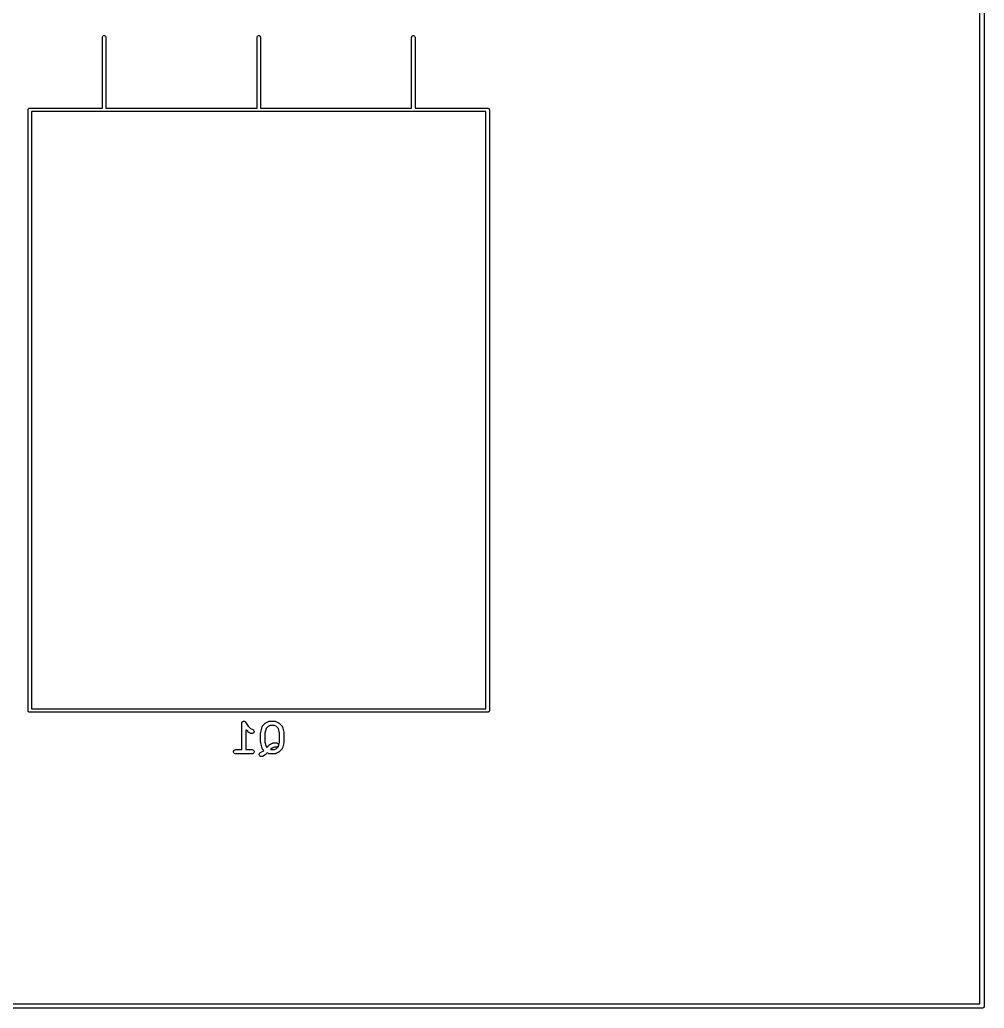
# Model space of a CAD drawing. Extents: x 102 to 197, y -141 to -41.
# Drawn here: x 163.14 to 197.14, y -141.3 to -106.43 of the extents above; entities that cross this region are included whole.
import ezdxf

# ---------------------------------------------------------------- set-up
doc = ezdxf.new("R2010")
doc.units = 0
doc.header["$MEASUREMENT"] = 0
doc.layers.add('BLACK', color=7, linetype='CONTINUOUS')

msp = doc.modelspace()

# ---------------------------------------------------------------- linework, layer by layer
at = {"layer": 'BLACK', "linetype": 'CONTINUOUS'}
for p, q in [((196.991, -141.149), (196.991, -41.299)), ((197.141, -41.2174), (197.141, -141.231)), ((166.056, -107.043), (166.059, -107.027)), ((166.056, -109.548), (166.056, -107.043)), ((166.059, -107.027), (166.069, -107.009)), ((166.069, -107.009), (166.086, -106.995)), ((166.086, -106.995), (166.105, -106.988)), ((166.105, -106.988), (166.127, -106.988)), ((166.127, -106.988), (166.146, -106.995)), ((166.146, -106.995), (166.163, -107.009)), ((166.163, -107.009), (166.173, -107.027)), ((166.173, -107.027), (166.176, -107.043)), ((166.176, -107.043), (166.176, -109.548)), ((171.506, -107.043), (171.509, -107.027)), ((171.506, -109.548), (171.506, -107.043)), ((171.509, -107.027), (171.519, -107.009)), ((171.519, -107.009), (171.536, -106.995)), ((171.536, -106.995), (171.555, -106.988)), ((171.555, -106.988), (171.577, -106.988)), ((171.577, -106.988), (171.596, -106.995)), ((171.596, -106.995), (171.613, -107.009)), ((171.613, -107.009), (171.623, -107.027)), ((171.623, -107.027), (171.626, -107.043)), ((171.626, -107.043), (171.626, -109.548)), ((176.956, -107.043), (176.959, -107.027)), ((176.956, -109.548), (176.956, -107.043)), ((176.959, -107.027), (176.969, -107.009)), ((176.969, -107.009), (176.986, -106.995)), ((176.986, -106.995), (177.005, -106.988)), ((177.005, -106.988), (177.027, -106.988)), ((177.027, -106.988), (177.046, -106.995)), ((177.046, -106.995), (177.063, -107.009)), ((177.063, -107.009), (177.073, -107.027)), ((177.073, -107.027), (177.076, -107.043)), ((177.076, -107.043), (177.076, -109.548)), ((163.436, -109.597), (163.438, -109.592)), ((163.436, -109.603), (163.436, -109.597)), ((163.436, -130.787), (163.436, -109.603)), ((163.436, -109.603), (163.436, -109.603)), ((163.438, -109.592), (163.439, -109.587)), ((163.439, -109.587), (163.441, -109.583)), ((163.441, -109.583), (163.443, -109.578)), ((163.443, -109.578), (163.447, -109.573)), ((163.447, -109.573), (163.449, -109.569)), ((163.449, -109.569), (163.453, -109.565)), ((163.453, -109.565), (163.457, -109.561)), ((163.457, -109.561), (163.461, -109.559)), ((163.461, -109.559), (163.466, -109.555)), ((163.466, -109.555), (163.471, -109.553)), ((163.471, -109.553), (163.475, -109.551)), ((163.475, -109.551), (163.48, -109.55)), ((163.48, -109.55), (163.485, -109.548)), ((163.485, -109.548), (163.491, -109.548)), ((163.491, -109.548), (163.491, -109.548)), ((163.491, -109.548), (166.056, -109.548)), ((163.556, -109.668), (163.556, -130.738)), ((179.576, -109.668), (163.556, -109.668)), ((166.176, -109.548), (171.506, -109.548)), ((171.626, -109.548), (176.956, -109.548)), ((177.076, -109.548), (179.641, -109.548)), ((179.576, -130.738), (179.576, -109.668)), ((179.641, -109.548), (179.641, -109.548)), ((179.641, -109.548), (179.647, -109.548)), ((179.647, -109.548), (179.652, -109.55)), ((179.652, -109.55), (179.657, -109.551)), ((179.657, -109.551), (179.661, -109.553)), ((179.661, -109.553), (179.666, -109.555)), ((179.666, -109.555), (179.671, -109.559)), ((179.671, -109.559), (179.675, -109.561)), ((179.675, -109.561), (179.679, -109.565)), ((179.679, -109.565), (179.683, -109.569)), ((179.683, -109.569), (179.685, -109.573)), ((179.685, -109.573), (179.689, -109.578)), ((179.689, -109.578), (179.691, -109.583)), ((179.691, -109.583), (179.693, -109.587)), ((179.693, -109.587), (179.694, -109.592)), ((179.694, -109.592), (179.696, -109.597)), ((179.696, -109.597), (179.696, -109.603)), ((179.696, -109.603), (179.696, -109.603)), ((179.696, -109.603), (179.696, -130.803)), ((163.556, -130.738), (179.576, -130.738)), ((163.436, -130.809), (163.436, -130.787)), ((163.438, -130.814), (163.436, -130.809)), ((163.439, -130.819), (163.438, -130.814)), ((163.441, -130.823), (163.439, -130.819)), ((163.443, -130.828), (163.441, -130.823)), ((163.447, -130.833), (163.443, -130.828)), ((163.449, -130.837), (163.447, -130.833)), ((163.453, -130.841), (163.449, -130.837)), ((163.457, -130.845), (163.453, -130.841)), ((163.461, -130.847), (163.457, -130.845)), ((163.466, -130.851), (163.461, -130.847)), ((163.471, -130.853), (163.466, -130.851)), ((163.475, -130.855), (163.471, -130.853)), ((163.48, -130.856), (163.475, -130.855)), ((163.485, -130.858), (163.48, -130.856)), ((163.491, -130.858), (163.485, -130.858)), ((179.641, -130.858), (163.491, -130.858)), ((163.491, -130.858), (163.491, -130.858)), ((179.647, -130.858), (179.641, -130.858)), ((179.641, -130.858), (179.641, -130.858)), ((179.652, -130.856), (179.647, -130.858)), ((179.657, -130.855), (179.652, -130.856)), ((179.661, -130.853), (179.657, -130.855)), ((179.666, -130.851), (179.661, -130.853)), ((179.671, -130.847), (179.666, -130.851)), ((179.675, -130.845), (179.671, -130.847)), ((179.679, -130.841), (179.675, -130.845)), ((179.683, -130.837), (179.679, -130.841)), ((179.685, -130.833), (179.683, -130.837)), ((179.689, -130.828), (179.685, -130.833)), ((179.691, -130.823), (179.689, -130.828)), ((179.693, -130.819), (179.691, -130.823)), ((179.694, -130.814), (179.693, -130.819)), ((179.696, -130.809), (179.694, -130.814)), ((179.696, -130.803), (179.696, -130.803)), ((179.696, -130.803), (179.696, -130.809)), ((170.967, -131.25), (170.968, -131.246)), ((170.967, -132.175), (170.967, -131.25)), ((170.968, -131.242), (170.97, -131.234)), ((170.968, -131.246), (170.968, -131.242)), ((170.97, -131.234), (170.972, -131.225)), ((170.972, -131.225), (170.974, -131.221)), ((170.974, -131.221), (170.975, -131.217)), ((170.975, -131.217), (170.98, -131.21)), ((170.98, -131.21), (170.985, -131.202)), ((170.985, -131.202), (170.988, -131.2)), ((170.988, -131.2), (170.99, -131.196)), ((170.99, -131.196), (170.998, -131.191)), ((170.998, -131.191), (171.005, -131.185)), ((171.005, -131.185), (171.009, -131.184)), ((171.009, -131.184), (171.012, -131.182)), ((171.012, -131.182), (171.021, -131.18)), ((171.021, -131.18), (171.029, -131.177)), ((171.029, -131.177), (171.033, -131.177)), ((171.033, -131.177), (171.037, -131.176)), ((171.037, -131.176), (171.046, -131.177)), ((171.046, -131.177), (171.055, -131.177)), ((171.055, -131.177), (171.059, -131.178)), ((171.059, -131.178), (171.063, -131.178)), ((171.063, -131.178), (171.071, -131.182)), ((171.071, -131.182), (171.08, -131.185)), ((171.08, -131.185), (171.083, -131.188)), ((171.083, -131.188), (171.087, -131.19)), ((171.087, -131.19), (171.093, -131.196)), ((171.093, -131.196), (171.1, -131.202)), ((171.1, -131.202), (171.102, -131.206)), ((171.102, -131.206), (171.105, -131.209)), ((171.105, -131.209), (171.196, -131.345)), ((171.196, -131.345), (171.277, -131.427)), ((171.277, -131.427), (171.361, -131.469)), ((171.636, -131.566), (171.684, -131.375)), ((171.684, -131.375), (171.687, -131.368)), ((171.687, -131.368), (171.689, -131.362)), ((171.689, -131.362), (171.692, -131.357)), ((171.692, -131.357), (171.694, -131.351)), ((171.694, -131.351), (171.699, -131.346)), ((171.699, -131.346), (171.703, -131.34)), ((171.703, -131.34), (171.799, -131.245)), ((171.824, -131.432), (171.784, -131.593)), ((171.799, -131.245), (171.809, -131.238)), ((171.809, -131.238), (171.818, -131.231)), ((171.818, -131.231), (171.913, -131.183)), ((171.896, -131.36), (171.824, -131.432)), ((171.965, -131.325), (171.896, -131.36)), ((171.913, -131.183), (171.918, -131.182)), ((171.918, -131.182), (171.921, -131.18)), ((171.921, -131.18), (171.93, -131.178)), ((171.93, -131.178), (171.938, -131.176)), ((171.938, -131.176), (171.943, -131.176)), ((171.943, -131.176), (171.947, -131.175)), ((171.947, -131.175), (172.137, -131.175)), ((172.12, -131.325), (171.965, -131.325)), ((172.188, -131.36), (172.12, -131.325)), ((172.137, -131.175), (172.142, -131.176)), ((172.142, -131.176), (172.146, -131.176)), ((172.146, -131.176), (172.154, -131.178)), ((172.154, -131.178), (172.163, -131.18)), ((172.163, -131.18), (172.167, -131.182)), ((172.167, -131.182), (172.171, -131.183)), ((172.171, -131.183), (172.266, -131.231)), ((172.26, -131.432), (172.188, -131.36)), ((172.301, -131.593), (172.26, -131.432)), ((172.266, -131.231), (172.276, -131.238)), ((172.276, -131.238), (172.286, -131.245)), ((172.286, -131.245), (172.381, -131.34)), ((172.381, -131.34), (172.385, -131.346)), ((172.385, -131.346), (172.39, -131.351)), ((172.39, -131.351), (172.392, -131.357)), ((172.392, -131.357), (172.396, -131.362)), ((172.396, -131.362), (172.398, -131.368)), ((172.398, -131.368), (172.401, -131.375)), ((172.401, -131.375), (172.448, -131.566)), ((171.18, -131.542), (171.117, -131.479)), ((171.117, -131.479), (171.117, -132.175)), ((171.189, -131.548), (171.18, -131.542)), ((171.199, -131.556), (171.189, -131.548)), ((171.294, -131.603), (171.199, -131.556)), ((171.319, -131.611), (171.294, -131.603)), ((171.345, -131.609), (171.319, -131.611)), ((171.369, -131.599), (171.345, -131.609)), ((171.361, -131.469), (171.382, -131.485)), ((171.388, -131.581), (171.369, -131.599)), ((171.382, -131.485), (171.397, -131.506)), ((171.4, -131.557), (171.388, -131.581)), ((171.397, -131.506), (171.403, -131.532)), ((171.403, -131.532), (171.4, -131.557)), ((171.634, -131.584), (171.635, -131.575)), ((171.634, -131.917), (171.634, -131.584)), ((171.635, -131.575), (171.636, -131.566)), ((171.784, -131.593), (171.784, -131.908)), ((172.301, -131.908), (172.301, -131.593)), ((172.448, -131.566), (172.449, -131.575)), ((172.449, -131.575), (172.451, -131.584)), ((172.451, -131.584), (172.451, -131.917)), ((171.635, -131.926), (171.634, -131.917)), ((171.636, -131.935), (171.635, -131.926)), ((171.684, -132.126), (171.636, -131.935)), ((171.687, -132.132), (171.684, -132.126)), ((171.689, -132.139), (171.687, -132.132)), ((171.692, -132.144), (171.689, -132.139)), ((171.694, -132.15), (171.692, -132.144)), ((171.699, -132.155), (171.694, -132.15)), ((171.784, -131.908), (171.824, -132.069)), ((171.824, -132.069), (171.852, -132.097)), ((171.852, -132.097), (171.942, -132.007)), ((171.942, -132.007), (171.951, -132)), ((171.951, -132), (171.961, -131.993)), ((171.961, -131.993), (172.056, -131.945)), ((172.039, -132.122), (171.985, -132.175)), ((172.108, -132.087), (172.039, -132.122)), ((172.056, -131.945), (172.06, -131.944)), ((172.06, -131.944), (172.064, -131.942)), ((172.064, -131.942), (172.073, -131.94)), ((172.073, -131.94), (172.081, -131.938)), ((172.081, -131.938), (172.086, -131.938)), ((172.086, -131.938), (172.09, -131.937)), ((172.09, -131.937), (172.185, -131.937)), ((172.185, -132.087), (172.108, -132.087)), ((172.12, -132.175), (172.188, -132.141)), ((172.185, -131.937), (172.211, -131.942)), ((172.211, -132.083), (172.185, -132.087)), ((172.188, -132.141), (172.26, -132.069)), ((172.211, -131.942), (172.233, -131.955)), ((172.233, -132.07), (172.211, -132.083)), ((172.233, -131.955), (172.25, -131.975)), ((172.25, -132.05), (172.233, -132.07)), ((172.25, -131.975), (172.259, -131.999)), ((172.259, -132.025), (172.25, -132.05)), ((172.259, -131.999), (172.259, -132.025)), ((172.26, -132.069), (172.301, -131.908)), ((172.39, -132.15), (172.385, -132.155)), ((172.392, -132.144), (172.39, -132.15)), ((172.396, -132.139), (172.392, -132.144)), ((172.398, -132.132), (172.396, -132.139)), ((172.401, -132.126), (172.398, -132.132)), ((172.448, -131.935), (172.401, -132.126)), ((172.449, -131.926), (172.448, -131.935)), ((172.451, -131.917), (172.449, -131.926)), ((170.683, -132.237), (170.692, -132.213)), ((170.683, -132.263), (170.683, -132.237)), ((170.692, -132.288), (170.683, -132.263)), ((170.692, -132.213), (170.708, -132.193)), ((170.708, -132.308), (170.692, -132.288)), ((170.708, -132.193), (170.731, -132.18)), ((170.731, -132.321), (170.708, -132.308)), ((170.731, -132.18), (170.756, -132.175)), ((170.756, -132.325), (170.731, -132.321)), ((170.756, -132.175), (170.967, -132.175)), ((171.328, -132.325), (170.756, -132.325)), ((171.117, -132.175), (171.328, -132.175)), ((171.328, -132.175), (171.354, -132.18)), ((171.354, -132.321), (171.328, -132.325)), ((171.354, -132.18), (171.376, -132.193)), ((171.376, -132.308), (171.354, -132.321)), ((171.376, -132.193), (171.393, -132.213)), ((171.393, -132.288), (171.376, -132.308)), ((171.393, -132.213), (171.402, -132.237)), ((171.402, -132.263), (171.393, -132.288)), ((171.402, -132.237), (171.402, -132.263)), ((171.586, -132.341), (171.592, -132.316)), ((171.589, -132.367), (171.586, -132.341)), ((171.601, -132.39), (171.589, -132.367)), ((171.592, -132.316), (171.607, -132.294)), ((171.62, -132.408), (171.601, -132.39)), ((171.607, -132.294), (171.628, -132.279)), ((171.644, -132.419), (171.62, -132.408)), ((171.628, -132.279), (171.712, -132.236)), ((171.67, -132.42), (171.644, -132.419)), ((171.695, -132.413), (171.67, -132.42)), ((171.79, -132.365), (171.695, -132.413)), ((171.703, -132.161), (171.699, -132.155)), ((171.746, -132.203), (171.703, -132.161)), ((171.712, -132.236), (171.746, -132.203)), ((171.8, -132.358), (171.79, -132.365)), ((171.81, -132.351), (171.8, -132.358)), ((171.867, -132.294), (171.81, -132.351)), ((171.913, -132.317), (171.867, -132.294)), ((171.918, -132.319), (171.913, -132.317)), ((171.921, -132.321), (171.918, -132.319)), ((171.93, -132.322), (171.921, -132.321)), ((171.938, -132.325), (171.93, -132.322)), ((171.943, -132.325), (171.938, -132.325)), ((171.947, -132.325), (171.943, -132.325)), ((172.137, -132.325), (171.947, -132.325)), ((171.985, -132.175), (172.12, -132.175)), ((172.142, -132.325), (172.137, -132.325)), ((172.146, -132.325), (172.142, -132.325)), ((172.154, -132.322), (172.146, -132.325)), ((172.163, -132.321), (172.154, -132.322)), ((172.167, -132.319), (172.163, -132.321)), ((172.171, -132.317), (172.167, -132.319)), ((172.266, -132.27), (172.171, -132.317)), ((172.276, -132.263), (172.266, -132.27)), ((172.286, -132.256), (172.276, -132.263)), ((172.381, -132.161), (172.286, -132.256)), ((172.385, -132.155), (172.381, -132.161)), ((148.379, -141.149), (196.991, -141.149)), ((197.073, -141.299), (147.059, -141.299)), ((197.079, -141.299), (197.073, -141.299)), ((197.073, -141.299), (197.073, -141.299)), ((197.085, -141.297), (197.079, -141.299)), ((197.092, -141.296), (197.085, -141.297)), ((197.098, -141.292), (197.092, -141.296)), ((197.104, -141.29), (197.098, -141.292)), ((197.109, -141.286), (197.104, -141.29)), ((197.115, -141.282), (197.109, -141.286)), ((197.119, -141.277), (197.115, -141.282)), ((197.124, -141.273), (197.119, -141.277)), ((197.128, -141.267), (197.124, -141.273)), ((197.132, -141.262), (197.128, -141.267)), ((197.134, -141.256), (197.132, -141.262)), ((197.138, -141.25), (197.134, -141.256)), ((197.139, -141.243), (197.138, -141.25)), ((197.141, -141.237), (197.139, -141.243)), ((197.141, -141.231), (197.141, -141.231)), ((197.141, -141.231), (197.141, -141.237))]:
    msp.add_line(p, q, dxfattribs=at)

doc.saveas('drawing.dxf')
